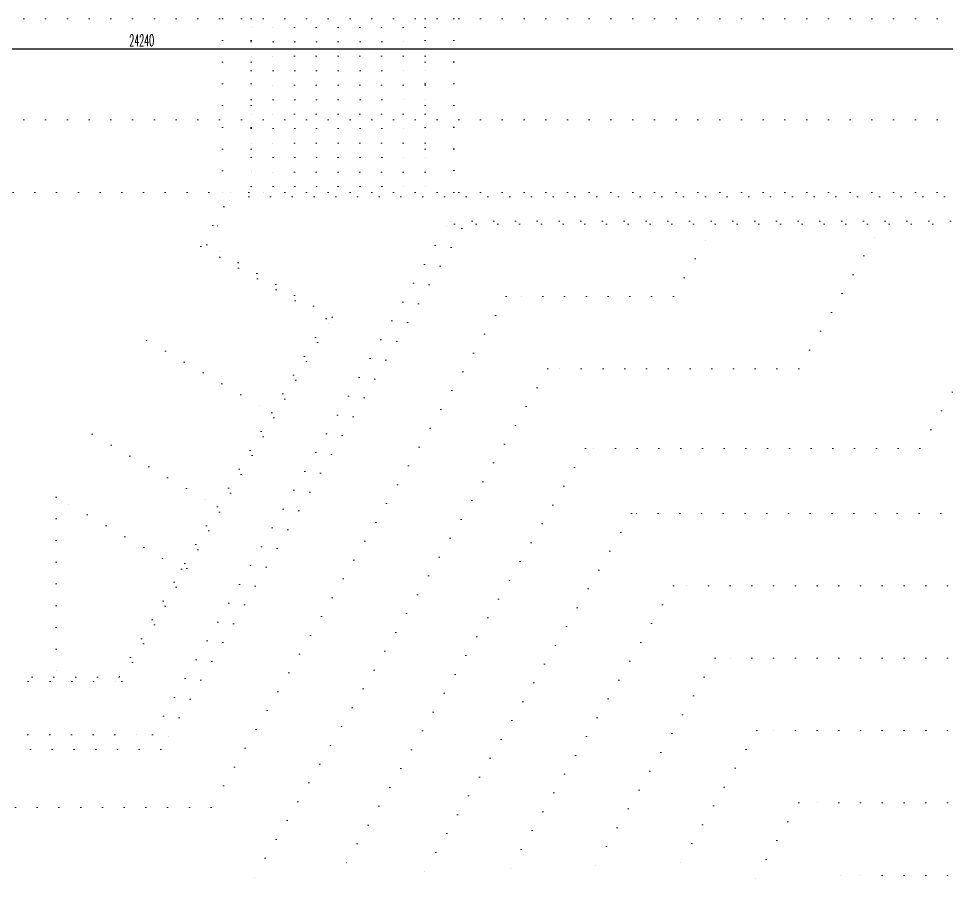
# Model space of a CAD drawing. Extents: x -5598 to 26293, y -3808 to 13850.
# Drawn here: x 8870 to 12075, y -3808 to -829 of the extents above; entities that cross this region are included whole.
import ezdxf

# ---------------------------------------------------------------- set-up
doc = ezdxf.new("R2010")
doc.units = 0
doc.header["$LTSCALE"] = 100
doc.header["$MEASUREMENT"] = 0
doc.linetypes.add('DOT', pattern=[0.25, 0, -0.25])
doc.layers.add('OLCU DIS', color=7, linetype='Continuous')
doc.layers.add('YOLLAR', color=7, linetype='Continuous', lineweight=15)
doc.styles.add('olcu', font='romans.shx', dxfattribs={"width": 0.5})
doc.dimstyles.new('1-200', dxfattribs={"dimtxt": 40, "dimasz": 2, "dimexe": 0, "dimexo": 0, "dimgap": 10, "dimtad": 1, "dimdec": 4, "dimrnd": 0.1, "dimzin": 9, "dimdsep": 46, "dimtxsty": 'olcu', "dimblk1": 'SOL', "dimblk2": 'SAG', "dimsah": 1, "dimcen": 0, "dimse1": 1, "dimse2": 1, "dimclre": 13, "dimadec": 0, "dimazin": 0, "dimtfac": 1, "dimtdec": 4, "dimtix": 1, "dimtmove": 2, "dimatfit": 2, "dimldrblk": 'SOL', "dimfxl": 0, "dimtolj": 1, "dimarcsym": 0})

# ---------------------------------------------------------------- blocks, each defined once
blk = doc.blocks.new('*U550')
at = {"color": 0, "linetype": 'ByBlock', "ltscale": 3}
for p, q in [((7740, -13150), (2634, -13150)), ((3694.1, -13150), (3694.1, -13808)), ((3794.1, -13150), (3794.1, -13750)), ((4394.1, -13150), (4394.1, -13750)), ((4394.1, -13150), (4394.1, -13750)), ((4494.1, -13150), (4494.1, -13750)), ((4494.1, -13750), (4494.1, -13150)), ((3794.1, -13179.9), (3794.1, -13229.9)), ((4394.1, -13179.9), (3794.1, -13179.9)), ((4394.1, -13229.9), (4394.1, -13179.9)), ((3794.1, -13229.9), (4394.1, -13229.9)), ((3794.1, -13279.9), (3794.1, -13329.9)), ((4394.1, -13279.9), (3794.1, -13279.9)), ((4394.1, -13329.9), (4394.1, -13279.9)), ((3794.1, -13329.9), (4394.1, -13329.9)), ((3794.1, -13379.9), (3794.1, -13429.9)), ((4394.1, -13379.9), (3794.1, -13379.9)), ((4394.1, -13429.9), (4394.1, -13379.9)), ((3794.1, -13429.9), (4394.1, -13429.9)), ((3794.1, -13479.9), (3794.1, -13529.9)), ((4394.1, -13479.9), (3794.1, -13479.9)), ((4394.1, -13529.9), (4394.1, -13479.9)), ((3794.1, -13529.9), (4394.1, -13529.9)), ((3794.1, -13579.9), (3794.1, -13629.9)), ((4394.1, -13579.9), (3794.1, -13579.9)), ((4394.1, -13629.9), (4394.1, -13579.9)), ((3794.1, -13629.9), (4394.1, -13629.9)), ((3794.1, -13679.9), (3794.1, -13729.9)), ((4394.1, -13679.9), (3794.1, -13679.9)), ((4394.1, -13729.9), (4394.1, -13679.9)), ((3794.1, -13729.9), (4394.1, -13729.9)), ((7740, -13750), (3785.4, -13750)), ((3785.4, -13765), (7740, -13765)), ((3698.7, -13800), (3619.9, -13936.6)), ((3640.4, -13931.1), (3711.7, -13807.5)), ((3453.4, -15625), (4478.2, -13850)), ((4521.5, -13875), (3482.2, -15675)), ((4478.2, -13850), (4521.5, -13875)), ((7110, -13850), (4478.2, -13850)), ((4495.5, -13860), (7100, -13860)), ((3619.9, -13936.6), (4052.9, -14186.6)), ((4073.4, -14181.1), (3640.4, -13931.1)), ((4052.9, -14186.6), (3337.9, -15425)), ((3346.6, -15440), (4073.4, -14181.1)), ((3432.4, -14261.4), (3865.4, -14511.4)), ((3244.9, -14586.1), (3677.9, -14836.1)), ((3552.9, -15052.6), (3120, -14802.7)), ((3120, -14802.7), (3120, -15425)), ((-1106.6, -15440), (3346.6, -15440)), ((3337.9, -15425), (-1097.9, -15425)), ((1370.6, -15625), (3453.4, -15625)), ((3482.2, -15675), (1370.6, -15675))]:
    blk.add_line(p, q, dxfattribs=at)
at = {"color": 16, "linetype": 'ByBlock', "ltscale": 3}
for p, q in [((7740, -13500), (2635.3, -13500)), ((2746.1, -13750), (3785.4, -13750))]:
    blk.add_line(p, q, dxfattribs=at)
at = {"color": 56, "linetype": 'ByBlock', "ltscale": 3}
for p, q in [((5251.8, -14110), (5396.2, -13860)), ((5684.8, -14360), (5973.5, -13860)), ((6103.2, -14635.4), (6550.9, -13860)), ((4674.5, -14110), (3655.4, -15875)), ((5251.8, -14110), (4674.5, -14110)), ((4818.8, -14360), (3798.3, -16127.6)), ((5684.8, -14360), (4818.8, -14360)), ((4948.5, -14635.4), (4086.9, -16127.6)), ((6103.2, -14635.4), (4948.5, -14635.4)), ((5107.5, -14860), (4375.6, -16127.6)), ((6550.9, -14860), (5107.5, -14860)), ((5251.8, -15110), (4664.3, -16127.6)), ((7100, -15110), (5251.8, -15110)), ((5396.2, -15360), (4953, -16127.6)), ((7100, -15360), (5396.2, -15360)), ((5540.5, -15610), (5241.6, -16127.6)), ((7100, -15610), (5540.5, -15610)), ((5684.8, -15860), (5530.3, -16127.6)), ((7100, -15860), (5684.8, -15860)), ((3655.4, -15875, 0), (1380.6, -15875, 0)), ((5829.2, -16110), (5819, -16127.6)), ((7100, -16110), (5829.2, -16110))]:
    blk.add_line(p, q, dxfattribs=at)
at = {"color": 0, "linetype": 'ByBlock', "ltscale": 3}
blk.add_lwpolyline([(7110, -13850), (4478.2, -13850)], dxfattribs=at)
for radius in [100, 85]:
    blk.add_arc((3785.4, -13850), radius, 90, 150, dxfattribs=at)
blk = doc.blocks.new('SOL')
at = {"color": 0}
for p, q in [((0, 30), (0, -7)), ((7.6, 0), (-7, 0))]:
    blk.add_line(p, q, dxfattribs=at)
blk.add_circle((0, 0), 3, dxfattribs=at)
blk = doc.blocks.new('SAG')
at = {"color": 0}
for p, q in [((7.6, 0), (-7, 0)), ((0, -30), (0, 7))]:
    blk.add_line(p, q, dxfattribs=at)
blk.add_circle((0, 0), 3, dxfattribs=at)
blk = doc.blocks.new('*D332')
at = {"layer": 'OLCU DIS', "color": 0, "lineweight": -2, "transparency": 16777216}
blk.add_line((21268, -935), (-2968, -935), dxfattribs=at)
at = {"layer": 'OLCU DIS', "color": 0, "lineweight": -2, "transparency": 16777216, "xscale": 2, "yscale": 2, "zscale": 2, "rotation": 180}
blk.add_blockref('SAG', (-2970, -935), dxfattribs=at)
at = {"layer": 'OLCU DIS', "color": 0, "lineweight": -2, "transparency": 16777216, "xscale": 2, "yscale": 2, "zscale": 2}
blk.add_blockref('SOL', (21270, -935), dxfattribs=at)
at = {"layer": 'OLCU DIS', "color": 0, "transparency": 16777216, "insert": (9295.6, -905), "char_height": 40, "attachment_point": 5, "style": 'olcu'}
blk.add_mtext('\\A1;24240', dxfattribs=at)

msp = doc.modelspace()

# ---------------------------------------------------------------- block references
at = {"layer": 'YOLLAR', "color": 9, "linetype": 'DOT'}
msp.add_blockref('*U550', (5880, 12320.00004), dxfattribs=at)

# ---------------------------------------------------------------- dimensions: what is measured, and where the dimension line sits
at = {"layer": 'OLCU DIS', "color": 7}
dim = msp.add_linear_dim(base=(-2970, -935), p1=(21270, -635), p2=(-2970, 7535), dimstyle='1-200', dxfattribs=at)
dim.commit()
dim.dimension.update_dxf_attribs({"geometry": '*D332', "text_midpoint": (9295.63768, -905), "dimtype": 160})

doc.saveas('drawing.dxf')
